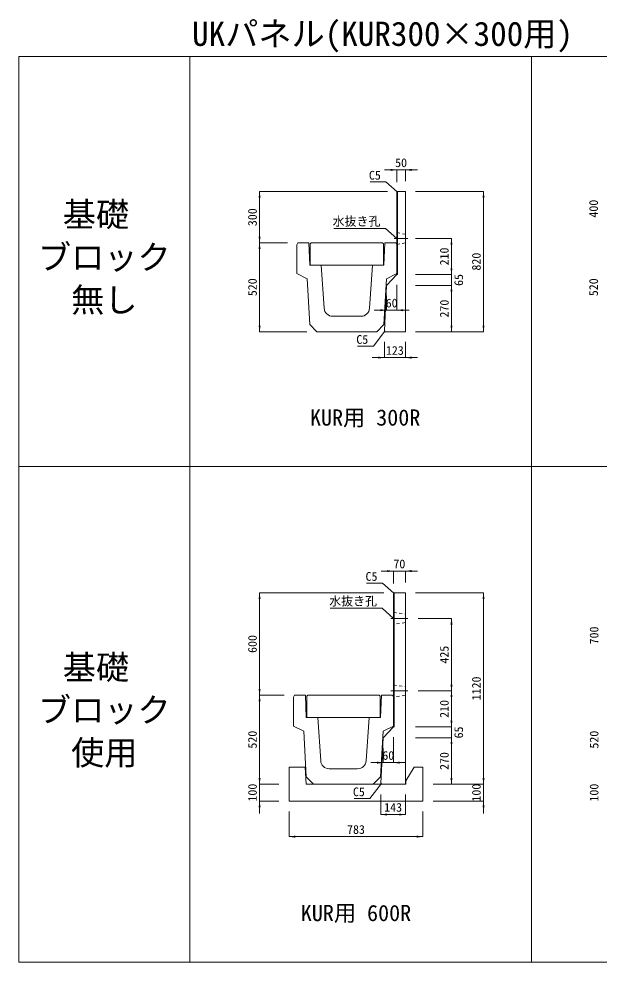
# Model space of a CAD drawing. Units: millimetres at full size, sheet at 1:25. Extents: x 157851 to 183054, y 876960 to 888720.
# Drawn here: x 172054 to 175450, y 876960 to 882480 of the extents above; entities that cross this region are included whole.
import ezdxf
from ezdxf.enums import TextEntityAlignment as Align

# ---------------------------------------------------------------- set-up
doc = ezdxf.new("R2010")
doc.units = ezdxf.units.MM
doc.header["$LTSCALE"] = 25
doc.linetypes.add('USER1', pattern=[1.35, 0.75, -0.6])
doc.linetypes.add('USER2', pattern=[28.575, 19.05, -3.175, 3.175, -3.175])
for name, color, linetype, lineweight in [('0_2', 7, 'USER2', 13), ('UKパネル', 2, 'Continuous', 20), ('図枠', 5, 'Continuous', 13), ('基礎ブロック', 2, 'Continuous', 20), ('寸法線', 7, 'Continuous', 13), ('引出線', 4, 'Continuous', 13), ('本体', 2, 'Continuous', 13)]:
    doc.layers.add(name, color=color, linetype=linetype, lineweight=lineweight)
doc.layers.add('文字', color=7, linetype='Continuous')
doc.styles.add('ＭＳ ゴシック', font='')
doc.styles.get('ＭＳ ゴシック').set_extended_font_data('MS Gothic')

# ---------------------------------------------------------------- blocks, each defined once
blk = doc.blocks.new('filled_arrow')
at = {"color": 0, "linetype": 'Continuous', "lineweight": -2}
blk.add_solid([(7.5, 1.25), (0, 0), (7.5, -1.25)], dxfattribs=at)

msp = doc.modelspace()

# ---------------------------------------------------------------- linework, layer by layer
at = {"layer": '0_2'}
for p, q in [((174251.04, 881194.66), (174331.04, 881194.66)), ((174231.04, 878971.7), (174331.04, 878971.7)), ((174231.04, 878546.7), (174331.04, 878546.7))]:
    msp.add_line(p, q, dxfattribs=at)
at = {"layer": 'UKパネル'}
for p, q in [((174266.04, 881464.66), (174271.04, 881469.66)), ((174266.04, 881464.66), (174266.04, 880984.66)), ((174271.04, 881469.66), (174316.04, 881469.66)), ((174316.04, 881469.66), (174316.04, 880649.66)), ((174206.04, 880919.66), (174266.04, 880984.66)), ((174193.28, 880654.66), (174206.04, 880919.66)), ((174198.04, 880649.66), (174193.28, 880654.66)), ((174198.04, 880649.66), (174316.04, 880649.66)), ((174251.04, 879121.7), (174246.04, 879116.7)), ((174246.04, 879116.7), (174246.04, 878336.7)), ((174251.04, 879121.7), (174316.04, 879121.7)), ((174316.04, 879121.7), (174316.04, 878001.7)), ((174186.04, 878271.7), (174246.04, 878336.7)), ((174173.28, 878006.7), (174186.04, 878271.7)), ((174173.28, 878006.7), (174178.04, 878001.7)), ((174178.04, 878001.7), (174316.04, 878001.7))]:
    msp.add_line(p, q, dxfattribs=at)
at = {"layer": 'UKパネル', "color": 4, "lineweight": 5}
for p, q in [((174271.04, 881469.66), (174271.04, 880984.66)), ((174271.04, 880984.66), (174266.04, 880984.66)), ((174251.04, 879121.7), (174251.04, 878336.7)), ((174251.04, 878336.7), (174246.04, 878336.7))]:
    msp.add_line(p, q, dxfattribs=at)
at = {"layer": 'UKパネル', "linetype": 'USER1', "lineweight": 9}
for p, q in [((174266.04, 881229.66), (174316.04, 881219.66)), ((174316.04, 881169.66), (174266.04, 881159.66)), ((174246.04, 879006.7), (174316.04, 878996.7)), ((174316.04, 878946.7), (174246.04, 878936.7)), ((174246.04, 878581.7), (174316.04, 878571.7)), ((174316.04, 878521.7), (174246.04, 878511.7))]:
    msp.add_line(p, q, dxfattribs=at)
at = {"layer": '図枠'}
for p, q in [((172053.54, 882259.66), (179053.54, 882259.66)), ((172053.54, 882259.66), (172053.54, 876959.66)), ((173053.54, 882259.66), (173053.54, 876959.66)), ((175053.54, 882259.66), (175053.54, 876959.66)), ((172053.54, 879859.66), (179053.54, 879859.66)), ((172053.54, 879859.66), (183053.54, 879859.66)), ((172053.54, 876959.66), (183053.54, 876959.66))]:
    msp.add_line(p, q, dxfattribs=at)
at = {"layer": '基礎ブロック'}
for p, q in [((173635.52, 878101.7), (173635.52, 877901.7)), ((173730.52, 878101.7), (173635.52, 878101.7)), ((173735.52, 878001.7), (173730.52, 878101.7)), ((174368.52, 878101.7), (174318.52, 878021.7)), ((174418.52, 878101.7), (174368.52, 878101.7)), ((174418.52, 878101.7), (174418.52, 877901.7)), ((174318.52, 878001.7), (173735.52, 878001.7)), ((174318.52, 878021.7), (174318.52, 878001.7)), ((174418.52, 877901.7), (173635.52, 877901.7))]:
    msp.add_line(p, q, dxfattribs=at)
at = {"layer": '寸法線'}
for p, q in [((174388.04, 881596.44), (174194.04, 881596.44)), ((174266.04, 881524.66), (174266.04, 881596.44)), ((174316.04, 881529.66), (174316.04, 881596.44)), ((173462.73, 881169.66), (173462.73, 881469.66)), ((174211.04, 881469.66), (173462.73, 881469.66)), ((174376.04, 881469.66), (174773.65, 881469.66)), ((174773.65, 881469.66), (174773.65, 880649.66)), ((174376.04, 881194.66), (174586.08, 881194.66)), ((174586.08, 880984.66), (174586.08, 881194.66)), ((173462.73, 881169.66), (173462.73, 880649.66)), ((173627.04, 881169.66), (173462.73, 881169.66)), ((173627.04, 881169.66), (173462.73, 881169.66)), ((174586.08, 880847.66), (174586.08, 881056.66)), ((174376.04, 880984.66), (174586.08, 880984.66)), ((174376.04, 880984.66), (174586.08, 880984.66)), ((174266.04, 880924.66), (174266.04, 880775.27)), ((174376.04, 880919.66), (174586.08, 880919.66)), ((174376.04, 880919.66), (174586.08, 880919.66)), ((174586.08, 880649.66), (174586.08, 880919.66)), ((174206.04, 880859.66), (174206.04, 880775.27)), ((174134.04, 880775.27), (174338.04, 880775.27)), ((173738.54, 880649.66), (173462.73, 880649.66)), ((174376.04, 880649.66), (174773.65, 880649.66)), ((174376.04, 880649.66), (174586.08, 880649.66)), ((174193.04, 880589.66), (174193.04, 880497.85)), ((174316.04, 880589.66), (174316.04, 880497.85)), ((174121.04, 880497.85), (174388.04, 880497.85)), ((174388.04, 879248.48), (174174.04, 879248.48)), ((174246.04, 879176.7), (174246.04, 879248.48)), ((174316.04, 879181.7), (174316.04, 879248.48)), ((173462.73, 878521.7), (173462.73, 879121.7)), ((174191.04, 879121.7), (173462.73, 879121.7)), ((174376.04, 879121.7), (174773.65, 879121.7)), ((174773.65, 879121.7), (174773.65, 878001.7)), ((174391.04, 878971.7), (174586.08, 878971.7)), ((174586.08, 878971.7), (174586.08, 878546.7)), ((174391.04, 878546.7), (174586.08, 878546.7)), ((174391.04, 878546.7), (174586.08, 878546.7)), ((174586.08, 878546.7), (174586.08, 878336.7)), ((173462.73, 878001.7), (173462.73, 878521.7)), ((173607.04, 878521.7), (173462.73, 878521.7)), ((173607.04, 878521.7), (173462.73, 878521.7)), ((174586.08, 878199.7), (174586.08, 878408.7)), ((174376.04, 878336.7), (174586.08, 878336.7)), ((174376.04, 878336.7), (174586.08, 878336.7)), ((174246.04, 878276.7), (174246.04, 878127.31)), ((174376.04, 878271.7), (174586.08, 878271.7)), ((174376.04, 878271.7), (174586.08, 878271.7)), ((174586.08, 878271.7), (174586.08, 878001.7)), ((174186.04, 878211.7), (174186.04, 878127.31)), ((174114.04, 878127.31), (174318.04, 878127.31)), ((173462.73, 877829.7), (173462.73, 878073.7)), ((174773.65, 877829.7), (174773.65, 878073.7)), ((173575.52, 878001.7), (173462.73, 878001.7)), ((173575.52, 878001.7), (173462.73, 878001.7)), ((174478.52, 878001.7), (174773.65, 878001.7)), ((174478.52, 878001.7), (174773.65, 878001.7)), ((174478.52, 878001.7), (174586.08, 878001.7)), ((174173.04, 877941.7), (174173.04, 877823.54)), ((174316.04, 877941.7), (174316.04, 877823.54)), ((173575.52, 877901.7), (173462.73, 877901.7)), ((174478.52, 877901.7), (174773.65, 877901.7)), ((173635.52, 877841.7), (173635.52, 877694.06)), ((174316.04, 877823.54), (174173.04, 877823.54)), ((174418.52, 877841.7), (174418.52, 877694.06)), ((173635.52, 877694.06), (174418.52, 877694.06))]:
    msp.add_line(p, q, dxfattribs=at)
at = {"layer": '引出線'}
for points in [[(174268.54, 881467.16), (174202.68, 881525.89), (174109.36, 881525.89)], [(174266.04, 881194.66), (174200.18, 881253.39), (173896.61, 881253.39)], [(174195.66, 880652.16), (174128.85, 880564.98), (174035.53, 880564.98)], [(174248.54, 879119.2), (174182.68, 879177.93), (174089.36, 879177.93)], [(174246.04, 878971.7), (174180.18, 879030.43), (173876.61, 879030.43)], [(174175.66, 878004.2), (174108.85, 877917.02), (174015.53, 877917.02)]]:
    msp.add_lwpolyline(points, dxfattribs=at)
at = {"layer": '本体'}
for p, q in [((173687.04, 881169.66), (173681.04, 881157.66)), ((173681.04, 880989.66), (173681.04, 881157.66)), ((173687.04, 881169.66), (173751.04, 881169.66)), ((173751.04, 881169.66), (173756.04, 881039.66)), ((174196.04, 881169.66), (174191.04, 881039.66)), ((174260.04, 881169.66), (174196.04, 881169.66)), ((174260.04, 881169.66), (174266.04, 881157.66)), ((174266.04, 880989.66), (174266.04, 881157.66)), ((173756.04, 881039.66), (173823.54, 881039.66)), ((173823.54, 881039.66), (173840.43, 880786.34)), ((174123.54, 881039.66), (174106.65, 880786.34)), ((174191.04, 881039.66), (174123.54, 881039.66)), ((173741.54, 880959.8), (173681.04, 880989.66)), ((173741.54, 880959.8), (173756.13, 880692.07)), ((174205.54, 880959.8), (174190.94, 880692.07)), ((174205.54, 880959.8), (174266.04, 880989.66)), ((173890.31, 880739.66), (174056.76, 880739.66)), ((173798.54, 880649.66), (173756.13, 880692.07)), ((174148.54, 880649.66), (174190.94, 880692.07)), ((173798.54, 880649.66), (174148.54, 880649.66)), ((173667.04, 878521.7), (173661.04, 878509.7)), ((173661.04, 878341.7), (173661.04, 878509.7)), ((173667.04, 878521.7), (173731.04, 878521.7)), ((173731.04, 878521.7), (173736.04, 878391.7)), ((174176.04, 878521.7), (174171.04, 878391.7)), ((174240.04, 878521.7), (174176.04, 878521.7)), ((174240.04, 878521.7), (174246.04, 878509.7)), ((174246.04, 878341.7), (174246.04, 878509.7)), ((173736.04, 878391.7), (173803.54, 878391.7)), ((173803.54, 878391.7), (173820.43, 878138.38)), ((174103.54, 878391.7), (174086.65, 878138.38)), ((174171.04, 878391.7), (174103.54, 878391.7)), ((173721.54, 878311.84), (173661.04, 878341.7)), ((173721.54, 878311.84), (173736.13, 878044.11)), ((174185.54, 878311.84), (174170.94, 878044.11)), ((174185.54, 878311.84), (174246.04, 878341.7)), ((173870.32, 878091.7), (174036.76, 878091.7)), ((173778.54, 878001.7), (173736.13, 878044.11)), ((174128.54, 878001.7), (174170.94, 878044.11)), ((173778.54, 878001.7), (174128.54, 878001.7))]:
    msp.add_line(p, q, dxfattribs=at)
at = {"layer": '本体', "lineweight": 20}
for points in [[(173758.54, 881039.66), (173758.54, 881163.66), (173764.54, 881169.66), (174182.54, 881169.66), (174188.54, 881163.66), (174188.54, 881039.66)], [(173738.54, 878391.7), (173738.54, 878515.7), (173744.54, 878521.7), (174162.54, 878521.7), (174168.54, 878515.7), (174168.54, 878391.7)]]:
    msp.add_lwpolyline(points, close=True, dxfattribs=at)
at = {"layer": '本体'}
for centre, start, end in [((173890.31, 880789.66), 183.81407, 270), ((174056.76, 880789.66), 270, 356.18593), ((173870.32, 878141.7), 183.81407, 270), ((174036.76, 878141.7), 270, 356.18593)]:
    msp.add_arc(centre, 50, start, end, dxfattribs=at)

# ---------------------------------------------------------------- block references
at = {"layer": '寸法線', "xscale": 4.8, "yscale": 4.8}
for p, rotation in [((174266.04, 881596.44), 180), ((173462.73, 881469.66), 270), ((174773.65, 881469.66), 270), ((173462.73, 881169.66), 90), ((174586.08, 881194.66), 270), ((173462.73, 881169.66), 270), ((174586.08, 880984.66), 90), ((174586.08, 880984.66), 90), ((174586.08, 880919.66), 270), ((174586.08, 880919.66), 270), ((174206.04, 880775.27), 180), ((173462.73, 880649.66), 90), ((174586.08, 880649.66), 90), ((174773.65, 880649.66), 90), ((174193.04, 880497.85), 180), ((174246.04, 879248.48), 180), ((173462.73, 879121.7), 270), ((174773.65, 879121.7), 270), ((174586.08, 878971.7), 270), ((174586.08, 878546.7), 90), ((173462.73, 878521.7), 90), ((174586.08, 878546.7), 270), ((173462.73, 878521.7), 270), ((174586.08, 878336.7), 90), ((174586.08, 878336.7), 90), ((174586.08, 878271.7), 270), ((174586.08, 878271.7), 270), ((174186.04, 878127.31), 180), ((173462.73, 878001.7), 90), ((173462.73, 878001.7), 90), ((174586.08, 878001.7), 90), ((174773.65, 878001.7), 90), ((174773.65, 878001.7), 90), ((173462.73, 877901.7), 270), ((174773.65, 877901.7), 270), ((174316.04, 877823.54), 180), ((174418.52, 877694.06), 180)]:
    msp.add_blockref('filled_arrow', p, dxfattribs=dict(at, rotation=rotation))
for p in [(174316.04, 881596.44), (174266.04, 880775.27), (174316.04, 880497.85), (174316.04, 879248.48), (174246.04, 878127.31), (174173.04, 877823.54), (173635.52, 877694.06)]:
    msp.add_blockref('filled_arrow', p, dxfattribs=at)
at = {"layer": '引出線', "xscale": 0.16, "yscale": 0.16}
for p, rotation in [((174268.54, 881467.16), 138.3), ((174266.04, 881194.66), 138.3), ((174195.66, 880652.16), 232.5), ((174248.54, 879119.2), 138.3), ((174246.04, 878971.7), 138.3), ((174175.66, 878004.2), 232.5)]:
    msp.add_blockref('filled_arrow', p, dxfattribs=dict(at, rotation=rotation))

# ---------------------------------------------------------------- texts
at = {"layer": '寸法線', "style": 'ＭＳ ゴシック'}
for s, p in [('50', (174291.04, 881638.44)), ('60', (174236.04, 880817.27)), ('123', (174254.54, 880539.85)), ('70', (174281.04, 879290.48)), ('60', (174216.04, 878169.31)), ('143', (174244.54, 877865.54)), ('783', (174027.02, 877736.06))]:
    msp.add_text(s, height=51.27, dxfattribs=at).set_placement(p, align=Align.MIDDLE_CENTER)
for s, p in [('400', (175417.73, 881369.66)), ('300', (173420.73, 881319.66)), ('210', (174544.08, 881089.66)), ('820', (174731.65, 881059.66)), ('520', (173420.73, 880909.66)), ('65', (174628.08, 880952.16)), ('520', (175417.73, 880909.66)), ('270', (174544.08, 880784.66)), ('700', (175420.73, 878871.7)), ('600', (173420.73, 878821.7)), ('425', (174544.08, 878759.2)), ('1120', (174731.65, 878561.7)), ('210', (174544.08, 878441.7)), ('520', (173420.73, 878261.7)), ('65', (174628.08, 878304.2)), ('520', (175420.73, 878261.7)), ('270', (174544.08, 878136.7)), ('100', (173420.73, 877951.7)), ('100', (174731.65, 877951.7)), ('100', (175420.73, 877951.7))]:
    msp.add_text(s, height=51.27, rotation=90, dxfattribs=at).set_placement(p, align=Align.MIDDLE_CENTER)
at = {"layer": '引出線', "style": 'ＭＳ ゴシック'}
for s, p in [('C5', (174172.68, 881590.69)), ('水抜き孔', (174170.18, 881320.93)), ('C5', (174098.85, 880629.78)), ('C5', (174152.68, 879242.73)), ('水抜き孔', (174150.18, 879097.97)), ('C5', (174078.85, 877981.82))]:
    msp.add_text(s, height=51.27, dxfattribs=at).set_placement(p, align=Align.TOP_RIGHT)
at = {"layer": '文字', "style": 'ＭＳ ゴシック'}
msp.add_text('UKパネル(KUR300×300用)', height=142.4, dxfattribs=at).set_placement((173067.46, 882279.24), align=Align.BOTTOM_LEFT)
for s, p in [('基礎 ', (172310.73, 881406.79)), ('ブロック', (172165.04, 881156.79)), ('無し', (172359.29, 880906.79)), ('基礎 ', (172310.73, 878756.79)), ('ブロック', (172165.04, 878506.79)), ('使用', (172359.29, 878256.79))]:
    msp.add_text(s, height=142.4, dxfattribs=at).set_placement(p, align=Align.TOP_LEFT)
for s, p in [('KUR用 300R', (174080.7, 880147.29)), ('KUR用 600R', (174027.02, 877247.29))]:
    msp.add_text(s, height=94.94, dxfattribs=at).set_placement(p, align=Align.MIDDLE_CENTER)

doc.saveas('drawing.dxf')
